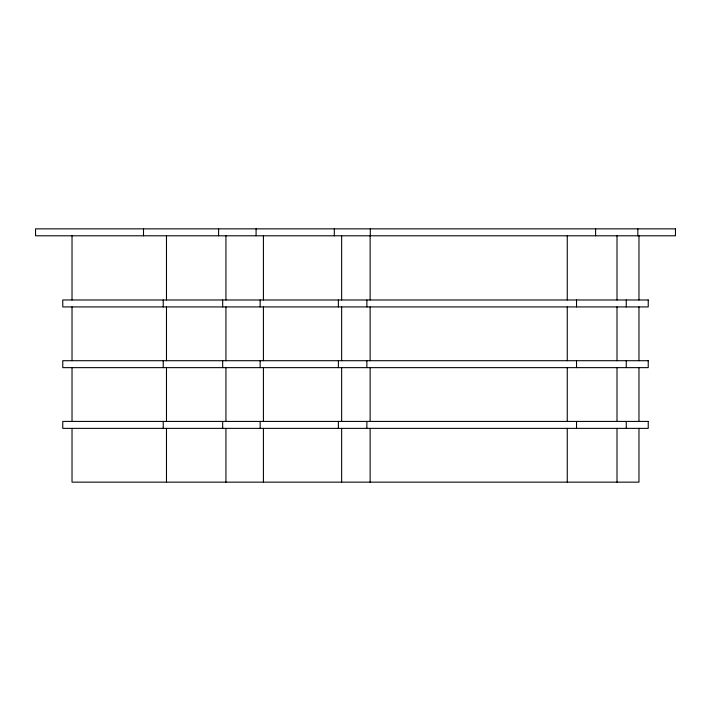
<?xml version="1.0" encoding="UTF-8"?>
<svg xmlns="http://www.w3.org/2000/svg" width="711" height="711" viewBox="0 0 711 711"><rect width="100%" height="100%" fill="white"/><g stroke="black" fill="none" stroke-linecap="round" stroke-linejoin="round"><path stroke-width="1.07" d="M638.976 235.794L638.976 299.98M638.976 306.921L638.976 360.708M638.976 367.64L638.976 421.427M638.976 428.369L638.976 482.147L72.024 482.147L72.024 428.369M637.838 228.853L637.838 235.794M626.267 299.98L626.267 306.921M626.267 360.708L626.267 367.64M626.267 421.427L626.267 428.369M617.006 235.794L617.006 299.98M617.006 306.921L617.006 360.708M617.006 367.64L617.006 421.427M617.006 428.369L617.006 482.147M595.596 228.853L595.596 235.794M576.523 299.98L576.523 306.921M576.523 360.708L576.523 367.64M576.523 421.427L576.523 428.369M567.262 235.794L567.262 299.98M567.262 306.921L567.262 360.708M567.262 367.64L567.262 421.427M567.262 428.369L567.262 482.147M370.298 228.853L370.298 235.794M370.129 235.794L370.129 299.98M370.129 306.921L370.129 360.708M370.129 367.64L370.129 421.427M370.129 428.369L370.129 482.147M366.876 299.98L366.876 306.921M366.876 360.708L366.876 367.64M366.876 421.427L366.876 428.369M341.644 235.794L341.644 299.98M341.644 306.921L341.644 360.708M341.644 367.64L341.644 421.427M341.644 428.369L341.644 482.147M338.383 299.98L338.383 306.921M338.383 360.708L338.383 367.64M338.383 421.427L338.383 428.369M334.312 228.853L334.312 235.794M263.417 235.794L263.417 299.98M263.417 306.921L263.417 360.708M263.417 367.64L263.417 421.427M263.417 428.369L263.417 482.147M260.155 299.98L260.155 306.921M260.155 360.708L260.155 367.64M260.155 421.427L260.155 428.369M256.084 228.853L256.084 235.794M225.938 235.794L225.938 299.98M225.938 306.921L225.938 360.708M225.938 367.64L225.938 421.427M225.938 428.369L225.938 482.147M222.676 299.98L222.676 306.921M222.676 360.708L222.676 367.64M222.676 421.427L222.676 428.369M218.597 228.853L218.597 235.794M166.481 235.794L166.481 299.98M166.481 306.921L166.481 360.708M166.481 367.64L166.481 421.427M166.481 428.369L166.481 482.147M163.219 299.98L163.219 306.921M163.219 360.708L163.219 367.64M163.219 421.427L163.219 428.369M143.506 228.853L143.506 235.794M72.024 235.794L72.024 299.98M72.024 306.921L72.024 360.708M72.024 367.64L72.024 421.427M675.45 228.853L35.55 228.853L35.55 235.794L675.45 235.794L675.45 228.853M648.236 299.98L62.764 299.98L62.764 306.921L648.236 306.921L648.236 299.98M648.236 360.708L62.764 360.708L62.764 367.64L648.236 367.64L648.236 360.708M648.236 421.427L62.764 421.427L62.764 428.369L648.236 428.369L648.236 421.427"/></g></svg>
